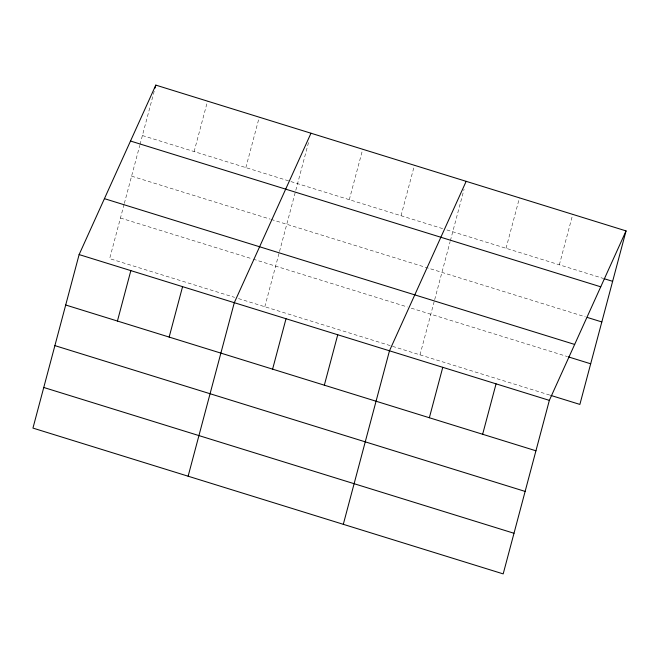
<?xml version="1.0" encoding="UTF-8"?>
<svg xmlns="http://www.w3.org/2000/svg" width="659" height="659" viewBox="0 0 659 659"><rect width="100%" height="100%" fill="white"/><g stroke="black" fill="none" stroke-linecap="round" stroke-linejoin="round"><path stroke-width="0.49" stroke-dasharray="3.29 2.47" d="M124.081 204.381L109.649 258.633L234.571 297.366M124.337 203.409L139.766 145.441M140.029 144.453L154.239 91.041M194.125 151.57L207.544 101.148M245.848 167.608L259.267 117.187M264.819 306.74L279.259 252.496M279.515 251.524L308.626 142.122M349.303 199.685L362.722 149.255M401.026 215.724L414.445 165.294M419.997 354.855L434.438 300.603M434.693 299.631L450.113 241.664M450.377 240.675L464.068 189.24M506.046 248.278L519.465 197.857M559.343 264.803L572.753 214.381M142.402 135.532L442.996 228.731M446.901 229.942L602.944 278.32M131.594 176.159L270.174 219.126M271.154 219.431L585.349 316.839M120.457 218.014L252.208 258.855M253.188 259.16L407.386 306.97M411.29 308.181L567.432 356.593M238.476 298.576L549.845 395.112"/><path stroke-width="0.99" d="M79.121 254.58L32.95 428.095L503.188 573.89L549.351 400.367L626.05 230.905L155.812 85.11L79.121 254.58L549.351 400.367M155.03 88.075L155.812 85.11M117.426 321.04L130.844 270.61M169.157 337.078L182.576 286.649M188.128 476.21L234.299 302.687L310.99 133.225M272.604 369.147L286.022 318.725M324.335 385.185L337.746 334.764M343.306 524.317L389.477 350.802L466.168 181.332M429.355 417.748L442.766 367.318M482.643 434.273L496.062 383.843M626.05 230.905L579.879 404.42L550.809 395.408M603.916 278.625L612.631 281.327M130.507 141.034L600.744 286.822M587.293 317.44L601.824 321.946M104.427 198.656L574.664 344.443M568.404 356.89L590.686 363.801M65.702 305.002L535.94 450.789M54.895 345.621L525.132 491.416M43.758 387.476L513.995 533.271"/></g></svg>
